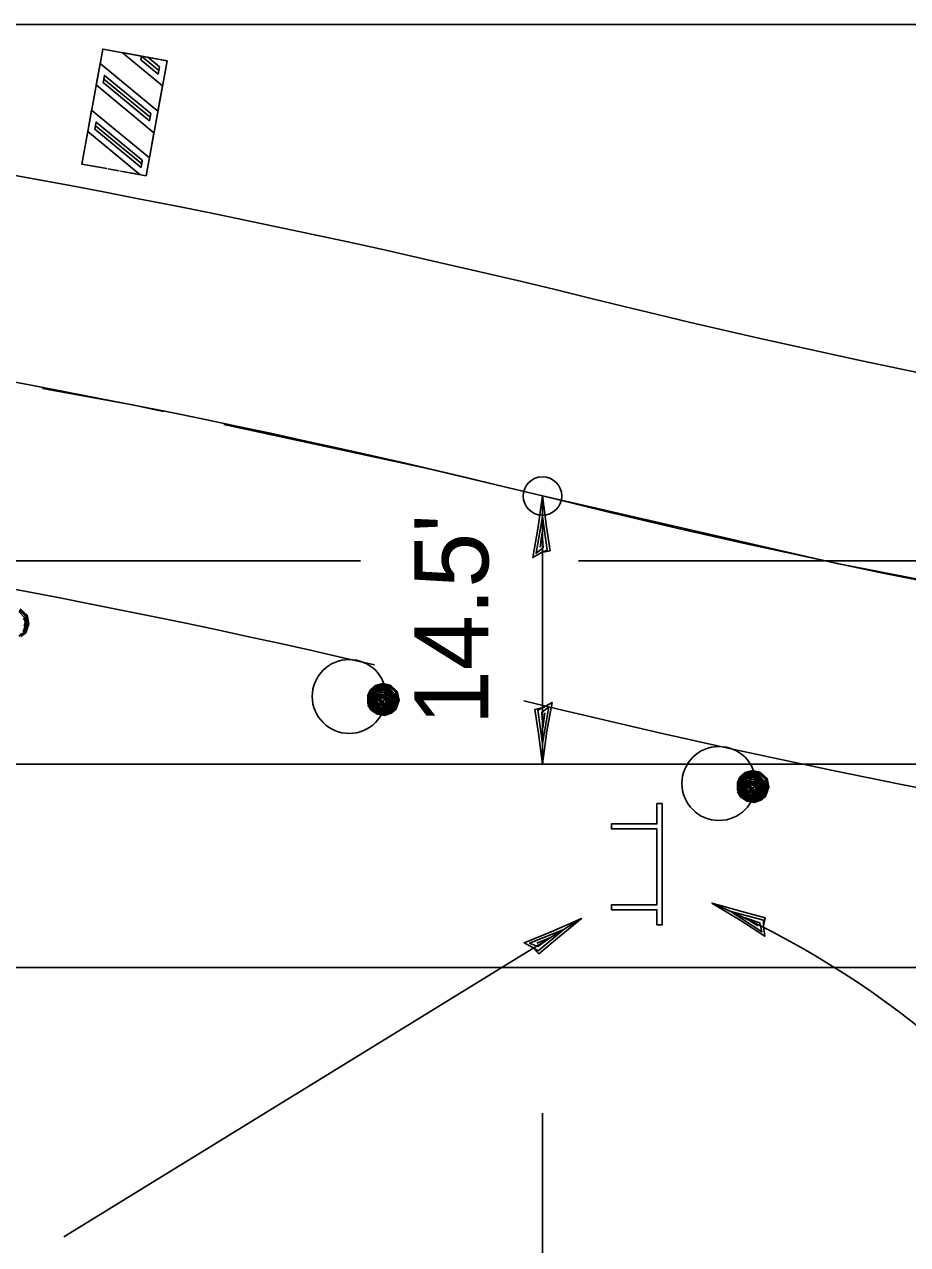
# Model space of a CAD drawing. Extents: x 2143432 to 2146738, y 2149567 to 2150649.
# Drawn here: x 2146485.95 to 2146514.62, y 2150486.51 to 2150526.1 of the extents above; entities that cross this region are included whole.
import ezdxf

# ---------------------------------------------------------------- set-up
doc = ezdxf.new("R2010")
doc.units = 0
for name, color, linetype in [('Alignment_EX_20 Centerline', 7, 'Continuous'), ('Design_EX_Roadway Dimensions', 7, 'Continuous'), ('Design_EX_Roadway Notes', 7, 'Continuous'), ('ROW_EX ROW Line', 7, 'Continuous'), ('Topo_EOP', 7, 'Continuous'), ('Topo_Traffic Sign', 7, 'Continuous')]:
    doc.layers.add(name, color=color, linetype=linetype)

msp = doc.modelspace()

# ---------------------------------------------------------------- linework, layer by layer
at = {"layer": 'Alignment_EX_20 Centerline'}
for points in [[(2146486.535, 2150514.283), (2146489.454, 2150513.753), (2146490.464, 2150513.535)], [(2146492.419, 2150513.114), (2146499.032, 2150511.689), (2146502.765, 2150510.795), (2146502.765, 2150510.795), (2146512.315, 2150508.608), (2146513.232, 2150508.429)], [(2146513.232, 2150508.429), (2146521.932, 2150506.734), (2146531.605, 2150505.175), (2146534.255, 2150504.837)], [(2146486.726, 2150502.095), (2146490.726, 2150502.095)], [(2146492.726, 2150502.095), (2146514.059, 2150502.095)]]:
    msp.add_lwpolyline(points, dxfattribs=at)
msp.add_circle((2146502.765, 2150510.795), 0.625, dxfattribs=at)
at = {"layer": 'Design_EX_Roadway Dimensions'}
for p, q in [((2146502.765, 2150502.095), (2146502.765, 2150510.795)), ((2146502.765, 2150490.767), (2146502.765, 2150484.907))]:
    msp.add_line(p, q, dxfattribs=at)
for points in [[(2146502.738, 2150508.958), (2146503.012, 2150509.02), (2146502.894, 2150509.796), (2146502.765, 2150510.795), (2146502.619, 2150509.729), (2146502.455, 2150508.795), (2146502.738, 2150508.958), (2146502.919, 2150509.04), (2146502.763, 2150510.124), (2146502.555, 2150508.939), (2146502.789, 2150509.114), (2146502.757, 2150509.612), (2146502.685, 2150509.133)], [(2146502.792, 2150503.931), (2146502.518, 2150503.869), (2146502.636, 2150503.093), (2146502.765, 2150502.095), (2146502.911, 2150503.161), (2146503.075, 2150504.095), (2146502.792, 2150503.931), (2146502.611, 2150503.849), (2146502.767, 2150502.765), (2146502.975, 2150503.95), (2146502.741, 2150503.775), (2146502.773, 2150503.277), (2146502.845, 2150503.756)]]:
    msp.add_lwpolyline(points, dxfattribs=at)
at = {"layer": 'Design_EX_Roadway Notes'}
msp.add_line((2146487.227, 2150486.759), (2146504.035, 2150497.082), dxfattribs=at)
for points in [[(2146509.941, 2150496.833), (2146509.993, 2150497.109), (2146509.234, 2150497.309), (2146508.266, 2150497.585), (2146509.187, 2150497.029), (2146509.979, 2150496.508), (2146509.941, 2150496.833), (2146509.938, 2150497.032), (2146508.881, 2150497.318), (2146509.886, 2150496.658), (2146509.818, 2150496.941), (2146509.349, 2150497.109), (2146509.759, 2150496.853)], [(2146502.456, 2150496.143), (2146502.652, 2150495.942), (2146503.252, 2150496.449), (2146504.035, 2150497.082), (2146503.05, 2150496.649), (2146502.168, 2150496.299), (2146502.456, 2150496.143), (2146502.621, 2150496.032), (2146503.463, 2150496.732), (2146502.345, 2150496.289), (2146502.615, 2150496.182), (2146503.023, 2150496.469), (2146502.577, 2150496.281)]]:
    msp.add_lwpolyline(points, dxfattribs=at)
msp.add_arc((2146496.489, 2150470.294), 29.724, 33.5344, 66.6589, dxfattribs=at)
at = {"layer": 'ROW_EX ROW Line'}
for points in [[(2146486.025, 2150526.095), (2146501.087, 2150526.095)], [(2146503.087, 2150526.095), (2146518.148, 2150526.095)]]:
    msp.add_lwpolyline(points, dxfattribs=at)
at = {"layer": 'Topo_EOP'}
for p, q in [((2146213.046, 2150508.695), (2146496.861, 2150508.695)), ((2146503.938, 2150508.695), (2146633.046, 2150508.695)), ((2146213.046, 2150495.495), (2146633.046, 2150495.495))]:
    msp.add_line(p, q, dxfattribs=at)
for centre, radius, start, end in [((2146431.041, 2150219.495), 306.6, 76.16778, 90), ((2146574.489, 2150802.095), 293.4, 256.16775, 270), ((2146431.041, 2150219.495), 293.4, 76.94518, 90), ((2146574.489, 2150802.095), 306.6, 256.35551, 270)]:
    msp.add_arc(centre, radius, start, end, dxfattribs=at)
at = {"layer": 'Topo_Traffic Sign'}
for p, q in [((2146213.046, 2150526.095), (2146633.046, 2150526.095)), ((2146223.393, 2150502.095), (2146626.689, 2150502.095))]:
    msp.add_line(p, q, dxfattribs=at)
for points in [[(2146490.581, 2150524.913), (2146488.492, 2150525.295), (2146487.811, 2150521.565), (2146488.623, 2150521.417)], [(2146489.065, 2150521.336), (2146489.899, 2150521.184), (2146490.581, 2150524.913), (2146489.119, 2150525.18), (2146490.431, 2150524.097), (2146490.282, 2150523.282), (2146488.407, 2150524.829), (2146488.279, 2150524.129), (2146490.155, 2150522.582), (2146490.005, 2150521.766), (2146488.13, 2150523.314), (2146488.002, 2150522.615), (2146489.691, 2150521.221), (2146489.065, 2150521.336)], [(2146490.33, 2150524.718), (2146490.287, 2150524.485), (2146489.724, 2150524.95), (2146489.745, 2150525.065), (2146490.309, 2150524.601), (2146490.33, 2150524.718), (2146489.954, 2150525.027)], [(2146488.552, 2150524.441), (2146490.053, 2150523.201), (2146490.011, 2150522.971), (2146488.509, 2150524.207), (2146488.552, 2150524.441), (2146488.531, 2150524.323), (2146490.032, 2150523.086)], [(2146489.776, 2150521.688), (2146489.734, 2150521.455), (2146488.233, 2150522.693), (2146488.275, 2150522.925), (2146489.776, 2150521.688), (2146489.755, 2150521.573), (2146488.254, 2150522.809)], [(2146488.66, 2150521.41), (2146489.024, 2150521.343)], [(2146485.764, 2150506.25), (2146485.962, 2150506.35), (2146486.031, 2150506.542), (2146486.063, 2150506.739), (2146486.014, 2150506.913), (2146485.801, 2150507.113)], [(2146485.797, 2150506.287), (2146485.949, 2150506.365), (2146485.998, 2150506.554), (2146486.044, 2150506.721), (2146485.986, 2150506.895), (2146485.782, 2150507.085)], [(2146485.83, 2150506.231), (2146485.99, 2150506.35), (2146486.089, 2150506.647), (2146486.034, 2150506.929), (2146485.815, 2150507.135)], [(2146485.905, 2150506.392), (2146485.963, 2150506.536), (2146486.016, 2150506.715), (2146485.951, 2150506.848), (2146485.769, 2150507.044)], [(2146485.939, 2150506.566), (2146485.981, 2150506.712), (2146485.92, 2150506.83)], [(2146497.097, 2150504.021), (2146497.197, 2150503.86), (2146497.397, 2150503.714), (2146497.634, 2150503.676), (2146497.849, 2150503.75), (2146498.009, 2150503.869), (2146498.109, 2150504.167), (2146498.053, 2150504.448), (2146497.835, 2150504.654), (2146497.584, 2150504.712), (2146497.341, 2150504.648), (2146497.167, 2150504.493), (2146497.098, 2150504.32), (2146497.091, 2150504.076), (2146497.212, 2150503.893), (2146497.399, 2150503.75), (2146497.621, 2150503.71), (2146497.783, 2150503.769), (2146497.981, 2150503.869), (2146498.05, 2150504.061), (2146498.082, 2150504.258), (2146498.033, 2150504.432), (2146497.82, 2150504.633), (2146497.581, 2150504.686), (2146497.344, 2150504.631), (2146497.182, 2150504.484), (2146497.124, 2150504.314), (2146497.114, 2150504.078), (2146497.231, 2150503.906), (2146497.407, 2150503.783), (2146497.627, 2150503.736), (2146497.817, 2150503.807), (2146497.968, 2150503.885), (2146498.017, 2150504.073), (2146498.063, 2150504.24), (2146498.005, 2150504.414), (2146497.801, 2150504.605), (2146497.575, 2150504.653), (2146497.348, 2150504.605), (2146497.202, 2150504.462), (2146497.141, 2150504.311), (2146497.16, 2150504.078), (2146497.249, 2150503.93), (2146497.427, 2150503.796), (2146497.637, 2150503.766), (2146497.813, 2150503.827), (2146497.925, 2150503.911), (2146497.982, 2150504.055), (2146498.035, 2150504.234), (2146497.97, 2150504.367), (2146497.788, 2150504.563), (2146497.565, 2150504.611), (2146497.35, 2150504.57), (2146497.222, 2150504.426), (2146497.156, 2150504.3), (2146497.197, 2150504.093), (2146497.271, 2150503.95), (2146497.447, 2150503.823), (2146497.639, 2150503.793), (2146497.799, 2150503.851), (2146497.903, 2150503.937), (2146497.959, 2150504.085), (2146498, 2150504.231), (2146497.939, 2150504.349), (2146497.772, 2150504.532), (2146497.565, 2150504.584), (2146497.362, 2150504.543), (2146497.236, 2150504.411), (2146497.202, 2150504.276), (2146497.22, 2150504.095), (2146497.273, 2150503.976), (2146497.464, 2150503.849), (2146497.623, 2150503.833), (2146497.781, 2150503.883), (2146497.873, 2150503.957), (2146497.94, 2150504.102), (2146497.966, 2150504.234), (2146497.909, 2150504.336), (2146497.751, 2150504.512), (2146497.553, 2150504.552), (2146497.36, 2150504.51), (2146497.261, 2150504.401), (2146497.231, 2150504.252), (2146497.26, 2150504.109), (2146497.306, 2150504.003), (2146497.47, 2150503.873), (2146497.62, 2150503.856), (2146497.749, 2150503.907), (2146497.834, 2150503.97), (2146497.898, 2150504.042), (2146497.921, 2150504.103), (2146497.935, 2150504.213), (2146497.875, 2150504.326), (2146497.779, 2150504.438), (2146497.685, 2150504.492), (2146497.531, 2150504.507), (2146497.39, 2150504.491), (2146497.274, 2150504.373), (2146497.263, 2150504.251), (2146497.294, 2150504.107), (2146497.364, 2150503.989)], [(2146497.364, 2150503.989), (2146497.482, 2150503.897), (2146497.626, 2150503.891), (2146497.765, 2150503.98), (2146497.845, 2150504.034), (2146497.89, 2150504.117), (2146497.884, 2150504.215), (2146497.854, 2150504.306), (2146497.773, 2150504.387), (2146497.661, 2150504.461), (2146497.56, 2150504.481), (2146497.456, 2150504.477), (2146497.384, 2150504.414), (2146497.272, 2150504.258), (2146497.336, 2150504.097), (2146497.425, 2150503.983), (2146497.515, 2150503.932), (2146497.644, 2150503.931), (2146497.75, 2150504.012), (2146497.818, 2150504.101), (2146497.821, 2150504.186), (2146497.795, 2150504.284), (2146497.717, 2150504.355), (2146497.617, 2150504.403), (2146497.523, 2150504.423), (2146497.361, 2150504.355), (2146497.305, 2150504.251), (2146497.36, 2150504.139), (2146497.411, 2150504.048), (2146497.491, 2150503.995), (2146497.629, 2150503.974), (2146497.725, 2150503.998), (2146497.795, 2150504.044), (2146497.834, 2150504.095), (2146497.849, 2150504.239), (2146497.816, 2150504.3), (2146497.731, 2150504.374), (2146497.619, 2150504.42), (2146497.51, 2150504.443), (2146497.428, 2150504.461), (2146497.353, 2150504.43), (2146497.294, 2150504.359), (2146497.358, 2150504.247), (2146497.365, 2150504.153), (2146497.434, 2150504.072), (2146497.572, 2150504.008), (2146497.691, 2150504), (2146497.755, 2150504.06), (2146497.775, 2150504.127), (2146497.77, 2150504.211), (2146497.734, 2150504.283), (2146497.635, 2150504.338), (2146497.54, 2150504.363), (2146497.402, 2150504.326), (2146497.381, 2150504.272), (2146497.39, 2150504.189), (2146497.501, 2150504.099), (2146497.593, 2150504.025), (2146497.692, 2150504.039), (2146497.734, 2150504.099), (2146497.739, 2150504.167), (2146497.71, 2150504.241), (2146497.553, 2150504.322), (2146497.416, 2150504.287), (2146497.413, 2150504.213), (2146497.507, 2150504.13), (2146497.621, 2150504.064), (2146497.695, 2150504.1), (2146497.69, 2150504.179), (2146497.564, 2150504.247), (2146497.47, 2150504.253), (2146497.598, 2150504.12), (2146497.625, 2150504.174), (2146497.667, 2150504.233), (2146497.533, 2150504.274), (2146497.441, 2150504.222), (2146497.521, 2150504.162)], [(2146509.097, 2150501.197), (2146509.197, 2150501.037), (2146509.397, 2150500.891), (2146509.634, 2150500.853), (2146509.849, 2150500.927), (2146510.009, 2150501.046), (2146510.109, 2150501.343), (2146510.053, 2150501.625), (2146509.835, 2150501.831), (2146509.584, 2150501.889), (2146509.341, 2150501.825), (2146509.167, 2150501.67), (2146509.098, 2150501.497), (2146509.091, 2150501.253), (2146509.212, 2150501.07), (2146509.399, 2150500.927), (2146509.621, 2150500.887), (2146509.783, 2150500.946), (2146509.981, 2150501.046), (2146510.05, 2150501.238), (2146510.082, 2150501.435), (2146510.033, 2150501.609), (2146509.82, 2150501.809), (2146509.581, 2150501.863), (2146509.344, 2150501.808), (2146509.182, 2150501.661), (2146509.124, 2150501.491), (2146509.114, 2150501.255), (2146509.231, 2150501.083), (2146509.407, 2150500.96), (2146509.627, 2150500.913), (2146509.817, 2150500.983), (2146509.968, 2150501.061), (2146510.017, 2150501.25), (2146510.063, 2150501.417), (2146510.005, 2150501.591), (2146509.801, 2150501.781), (2146509.575, 2150501.83), (2146509.348, 2150501.782), (2146509.202, 2150501.639), (2146509.141, 2150501.487), (2146509.16, 2150501.255), (2146509.249, 2150501.107), (2146509.427, 2150500.973), (2146509.637, 2150500.943), (2146509.813, 2150501.004), (2146509.925, 2150501.088), (2146509.982, 2150501.232), (2146510.035, 2150501.411), (2146509.97, 2150501.544), (2146509.788, 2150501.74), (2146509.565, 2150501.787), (2146509.35, 2150501.747), (2146509.222, 2150501.603), (2146509.156, 2150501.477), (2146509.197, 2150501.269), (2146509.271, 2150501.127), (2146509.447, 2150501), (2146509.639, 2150500.969), (2146509.799, 2150501.028), (2146509.903, 2150501.114), (2146509.959, 2150501.262), (2146510, 2150501.408), (2146509.939, 2150501.526), (2146509.772, 2150501.709), (2146509.565, 2150501.761), (2146509.362, 2150501.72), (2146509.236, 2150501.588), (2146509.202, 2150501.453), (2146509.22, 2150501.272), (2146509.273, 2150501.153), (2146509.464, 2150501.026), (2146509.623, 2150501.01), (2146509.781, 2150501.059), (2146509.873, 2150501.133), (2146509.94, 2150501.279), (2146509.966, 2150501.411), (2146509.909, 2150501.513), (2146509.751, 2150501.689), (2146509.553, 2150501.729), (2146509.36, 2150501.687), (2146509.261, 2150501.577), (2146509.231, 2150501.429), (2146509.26, 2150501.286), (2146509.306, 2150501.18), (2146509.47, 2150501.049), (2146509.62, 2150501.033), (2146509.749, 2150501.083), (2146509.834, 2150501.147), (2146509.898, 2150501.219), (2146509.921, 2150501.28), (2146509.935, 2150501.39), (2146509.875, 2150501.503), (2146509.779, 2150501.615), (2146509.685, 2150501.669), (2146509.531, 2150501.684), (2146509.39, 2150501.668), (2146509.274, 2150501.55), (2146509.263, 2150501.427), (2146509.294, 2150501.283), (2146509.364, 2150501.166)], [(2146509.364, 2150501.166), (2146509.482, 2150501.074), (2146509.626, 2150501.068), (2146509.765, 2150501.157), (2146509.845, 2150501.211), (2146509.89, 2150501.294), (2146509.884, 2150501.391), (2146509.854, 2150501.483), (2146509.773, 2150501.564), (2146509.661, 2150501.637), (2146509.56, 2150501.658), (2146509.456, 2150501.654), (2146509.384, 2150501.591), (2146509.272, 2150501.435), (2146509.336, 2150501.274), (2146509.425, 2150501.16), (2146509.515, 2150501.109), (2146509.644, 2150501.108), (2146509.75, 2150501.189), (2146509.818, 2150501.277), (2146509.821, 2150501.363), (2146509.795, 2150501.461), (2146509.717, 2150501.532), (2146509.617, 2150501.58), (2146509.523, 2150501.6), (2146509.361, 2150501.532), (2146509.305, 2150501.428), (2146509.36, 2150501.316), (2146509.411, 2150501.225), (2146509.491, 2150501.172), (2146509.629, 2150501.151), (2146509.725, 2150501.175), (2146509.795, 2150501.221), (2146509.834, 2150501.271), (2146509.849, 2150501.416), (2146509.816, 2150501.477), (2146509.731, 2150501.551), (2146509.619, 2150501.597), (2146509.51, 2150501.62), (2146509.428, 2150501.637), (2146509.353, 2150501.607), (2146509.294, 2150501.536), (2146509.358, 2150501.424), (2146509.365, 2150501.329), (2146509.434, 2150501.249), (2146509.572, 2150501.185), (2146509.691, 2150501.177), (2146509.755, 2150501.237), (2146509.775, 2150501.304), (2146509.77, 2150501.388), (2146509.734, 2150501.46), (2146509.635, 2150501.515), (2146509.54, 2150501.54), (2146509.402, 2150501.503), (2146509.381, 2150501.449), (2146509.39, 2150501.365), (2146509.501, 2150501.276), (2146509.593, 2150501.202), (2146509.692, 2150501.216), (2146509.734, 2150501.275), (2146509.739, 2150501.343), (2146509.71, 2150501.418), (2146509.553, 2150501.499), (2146509.416, 2150501.463), (2146509.413, 2150501.39), (2146509.507, 2150501.307), (2146509.621, 2150501.241), (2146509.695, 2150501.277), (2146509.69, 2150501.356), (2146509.564, 2150501.424), (2146509.47, 2150501.43), (2146509.598, 2150501.297), (2146509.625, 2150501.351), (2146509.667, 2150501.41), (2146509.533, 2150501.451), (2146509.441, 2150501.399), (2146509.521, 2150501.339)], [(2146506.646, 2150500.813), (2146506.646, 2150496.877), (2146506.482, 2150496.877), (2146506.482, 2150497.369), (2146505.006, 2150497.369), (2146505.006, 2150497.533), (2146506.482, 2150497.533), (2146506.482, 2150499.993), (2146505.006, 2150499.993), (2146505.006, 2150500.157), (2146506.482, 2150500.157), (2146506.482, 2150500.813), (2146506.646, 2150500.813)]]:
    msp.add_lwpolyline(points, dxfattribs=at)
for centre in [(2146496.491, 2150504.29), (2146508.491, 2150501.467)]:
    msp.add_circle(centre, 1.2, dxfattribs=at)
for centre, start, end in [((2146431.041, 2150219.495), 76.16778, 90), ((2146574.489, 2150802.095), 256.16775, 270)]:
    msp.add_arc(centre, 300, start, end, dxfattribs=at)

# ---------------------------------------------------------------- texts
at = {"layer": 'Design_EX_Roadway Dimensions'}
msp.add_text("14.5'", height=2.4, rotation=90, dxfattribs=at).set_placement((2146501.01, 2150503.355))

doc.saveas('drawing.dxf')
